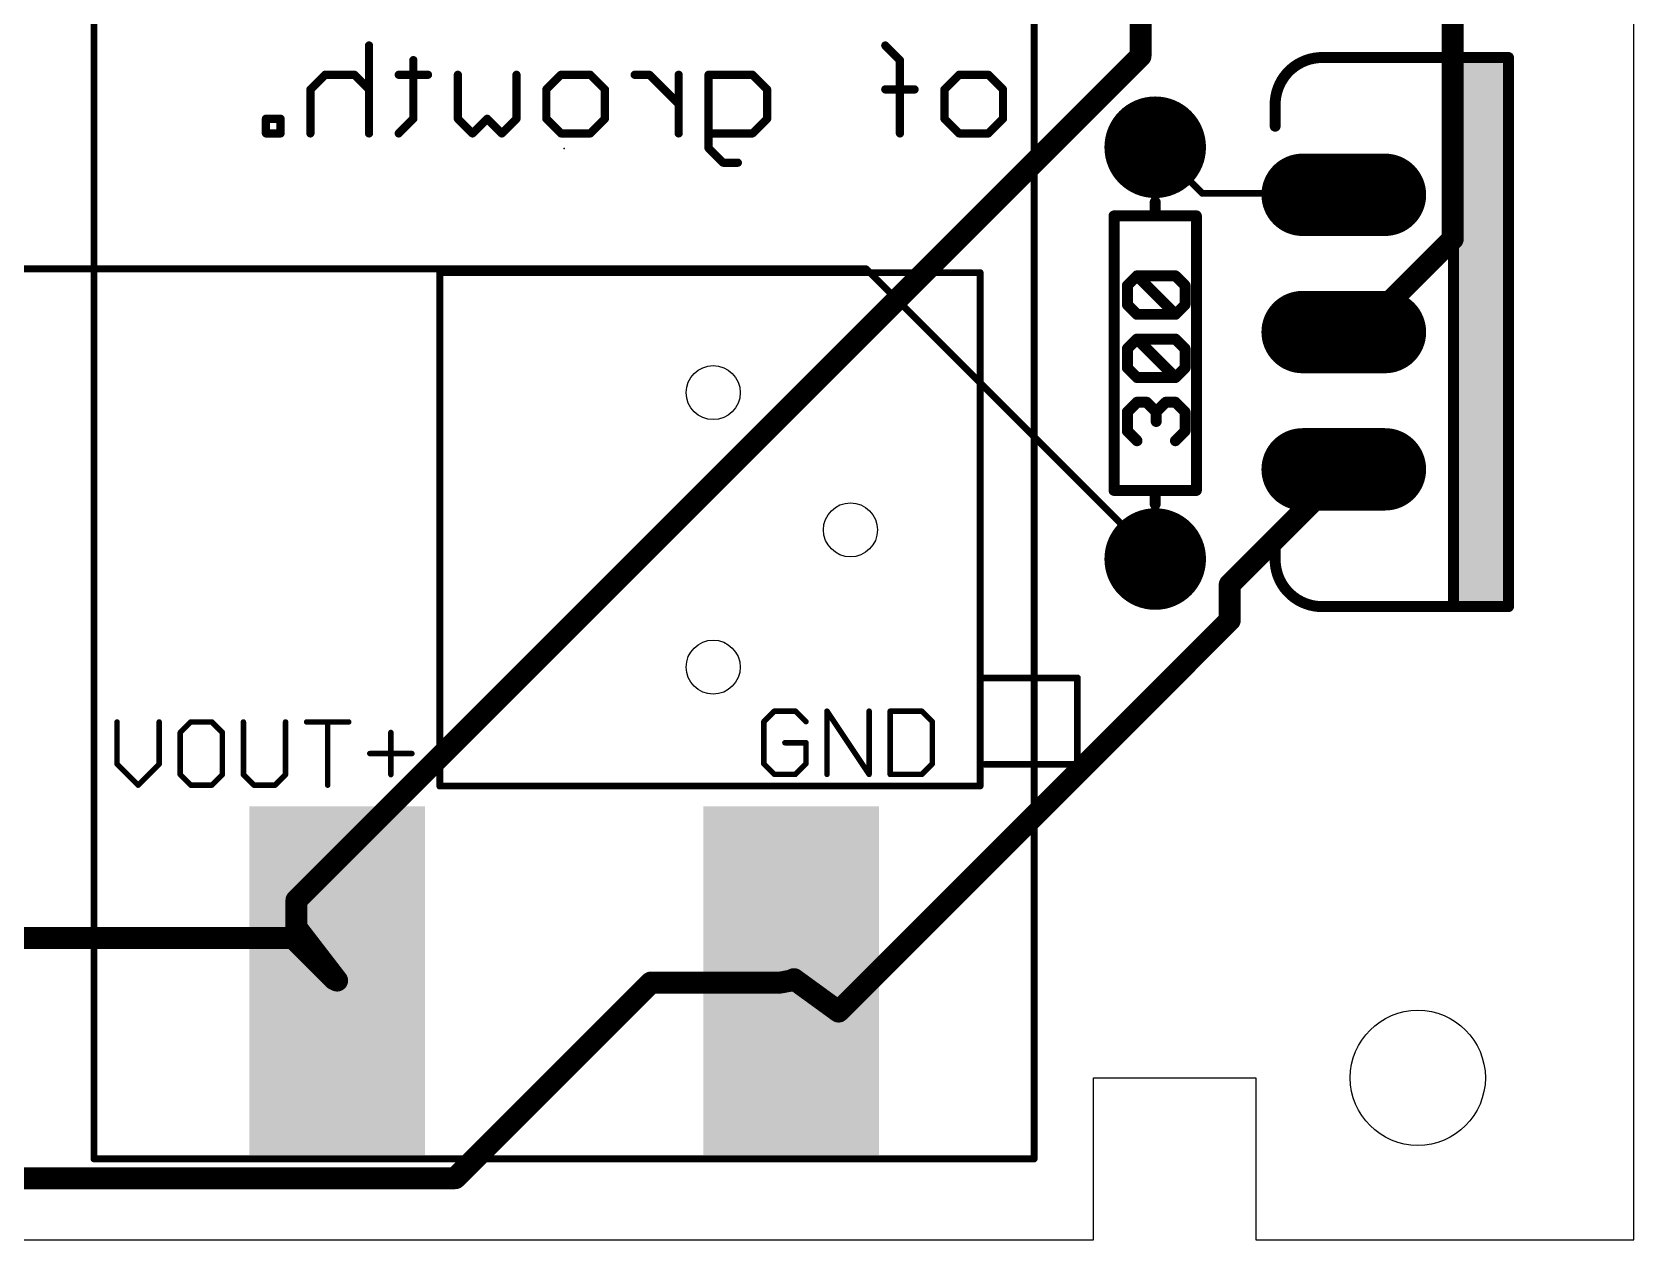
# Model space of a CAD drawing. Extents: x -2 to 100, y 0 to 40.
# Drawn here: x 70.35 to 100, y 0 to 22.35 of the extents above; entities that cross this region are included whole.
import ezdxf

# ---------------------------------------------------------------- set-up
doc = ezdxf.new("R2010")
doc.units = 0
for name, color, linetype in [('1', 14, 'CONTINUOUS'), ('16', 174, 'CONTINUOUS'), ('17', 94, 'CONTINUOUS'), ('20', 178, 'CONTINUOUS'), ('21', 250, 'CONTINUOUS'), ('23', 178, 'CONTINUOUS'), ('25', 250, 'CONTINUOUS'), ('26', 250, 'CONTINUOUS')]:
    doc.layers.add(name, color=color, linetype=linetype)

# ---------------------------------------------------------------- blocks, each defined once
blk = doc.blocks.new('RECT')
blk.add_solid([(-0.5, -0.5), (0.5, -0.5), (-0.5, 0.5), (0.5, 0.5)])
blk = doc.blocks.new('LONGP100')
at = {"const_width": 1}
blk.add_lwpolyline([(-0.5, 0), (0.5, 0)], dxfattribs=at)
at = {"const_width": 0.5}
for points in [[(-0.5, 0.25, 1), (-0.5, -0.25)], [(0.5, -0.25, 1), (0.5, 0.25)]]:
    blk.add_lwpolyline(points, format="xyb", dxfattribs=at)
blk = doc.blocks.new('ROUNDP')
at = {"const_width": 0.5}
blk.add_lwpolyline([(0, -0.25, 1), (0, 0.25, 1), (0, -0.25)], format="xyb", dxfattribs=at)

msp = doc.modelspace()

# ---------------------------------------------------------------- linework, layer by layer
at = {"layer": '1'}
for points, const_width in [([(96.647, 29.4005), (96.647, 18.523)], 0.4064), ([(90.8685, 21.9075), (90.8685, 24.4475)], 0.4064), ([(75.2475, 6.2865), (90.8685, 21.9075)], 0.4064), ([(91.186, 20.193), (91.14, 20.22)], 0.127), ([(91.186, 20.193), (92.0115, 19.3675)], 0.127), ([(92.0115, 19.3675), (94.615, 19.3675)], 0.127), ([(94.615, 19.3675), (94.63, 19.34)], 0.127), ([(96.647, 18.523), (94.6785, 16.5545)], 0.4064), ([(94.6785, 16.8275), (94.63, 16.8)], 0.4064), ([(94.6785, 16.5545), (94.6785, 16.8275)], 0.4064), ([(92.5195, 12.1285), (94.615, 14.224)], 0.4064), ([(94.615, 14.224), (94.63, 14.26)], 0.4064), ([(92.5195, 11.465), (92.5195, 12.1285)], 0.4064), ([(85.2805, 4.226), (92.5195, 11.465)], 0.4064), ([(75.2475, 5.7785), (75.2475, 6.2865)], 0.4064), ([(75.2475, 5.7785), (76, 4.8)], 0.4064), ([(75.184, 5.588), (64.8335, 5.588)], 0.4064), ([(75.946, 4.826), (75.184, 5.588)], 0.4064), ([(75.946, 4.826), (76, 4.8)], 0.4064), ([(78.1875, 1.143), (81.807, 4.7625)], 0.4064), ([(81.807, 4.7625), (84.201, 4.7625)], 0.4064), ([(84.201, 4.7625), (84.4, 4.8)], 0.4064), ([(84.455, 4.826), (84.4, 4.8)], 0.4064), ([(84.455, 4.826), (85.2805, 4.226)], 0.4064), ([(66.802, 1.143), (78.1875, 1.143)], 0.4064)]:
    msp.add_lwpolyline(points, dxfattribs=dict(at, const_width=const_width))
for points, const_width in [([(90.7669, 21.9075, 1), (90.9701, 21.9075)], 0.2032), ([(90.9403, 21.8357, 1), (90.7967, 21.9793)], 0.2032), ([(91.1561, 20.2474, 1), (91.1239, 20.1926)], 0.0635), ([(91.2085, 20.2155, 1), (91.1635, 20.1705)], 0.0635), ([(91.1699, 20.1656, 1), (91.2021, 20.2204)], 0.0635), ([(92.0115, 19.3992, 1), (92.0115, 19.3358)], 0.0635), ([(91.989, 19.345, 1), (92.034, 19.39)], 0.0635), ([(94.6429, 19.3827, 1), (94.5871, 19.3523)], 0.0635), ([(94.6021, 19.3248, 1), (94.6579, 19.3552)], 0.0635), ([(94.615, 19.3358, 1), (94.615, 19.3992)], 0.0635), ([(96.7188, 18.4512, 1), (96.5752, 18.5948)], 0.2032), ([(96.5454, 18.523, 1), (96.7486, 18.523)], 0.2032), ([(94.5799, 16.8884, 1), (94.6801, 16.7116)], 0.2032), ([(94.7801, 16.8275, 1), (94.5769, 16.8275)], 0.2032), ([(94.7286, 16.7391, 1), (94.6284, 16.9159)], 0.2032), ([(94.5769, 16.5545, 1), (94.7801, 16.5545)], 0.2032), ([(94.6067, 16.6263, 1), (94.7503, 16.4827)], 0.2032), ([(94.5212, 14.2631, 1), (94.7088, 14.1849)], 0.2032), ([(94.7238, 14.2209, 1), (94.5362, 14.2991)], 0.2032), ([(94.6868, 14.1522, 1), (94.5432, 14.2958)], 0.2032), ([(92.6211, 12.1285, 1), (92.4179, 12.1285)], 0.2032), ([(92.4477, 12.2003, 1), (92.5913, 12.0567)], 0.2032), ([(92.4179, 11.465, 1), (92.6211, 11.465)], 0.2032), ([(92.5913, 11.3932, 1), (92.4477, 11.5368)], 0.2032), ([(75.3491, 6.2865, 1), (75.1459, 6.2865)], 0.2032), ([(75.1757, 6.3583, 1), (75.3193, 6.2147)], 0.2032), ([(75.328, 5.8404, 1), (75.167, 5.7166)], 0.2032), ([(75.2558, 5.6598, 1), (75.1122, 5.5162)], 0.2032), ([(75.1459, 5.7785, 1), (75.3491, 5.7785)], 0.2032), ([(75.184, 5.4864, 1), (75.184, 5.6896)], 0.2032), ([(75.9901, 4.9175, 1), (75.9019, 4.7345)], 0.2032), ([(75.8742, 4.7542, 1), (76.0178, 4.8978)], 0.2032), ([(75.9195, 4.7381, 1), (76.0805, 4.8619)], 0.2032), ([(75.9559, 4.7085, 1), (76.0441, 4.8915)], 0.2032), ([(81.807, 4.8641, 1), (81.807, 4.6609)], 0.2032), ([(81.8788, 4.6907, 1), (81.7352, 4.8343)], 0.2032), ([(84.1822, 4.8623, 1), (84.2198, 4.6627)], 0.2032), ([(84.201, 4.6609, 1), (84.201, 4.8641)], 0.2032), ([(84.3566, 4.8919, 1), (84.4434, 4.7081)], 0.2032), ([(84.5147, 4.9082, 1), (84.3953, 4.7438)], 0.2032), ([(84.4188, 4.7002, 1), (84.3812, 4.8998)], 0.2032), ([(84.4984, 4.7341, 1), (84.4116, 4.9179)], 0.2032), ([(85.2087, 4.2978, 1), (85.3523, 4.1542)], 0.2032), ([(85.2208, 4.1438, 1), (85.3402, 4.3082)], 0.2032), ([(78.1157, 1.2148, 1), (78.2593, 1.0712)], 0.2032), ([(78.1875, 1.0414, 1), (78.1875, 1.2446)], 0.2032)]:
    msp.add_lwpolyline(points, format="xyb", dxfattribs=dict(at, const_width=const_width))
at = {"layer": '16', "const_width": 0.127}
for points in [[(85.7885, 17.9705), (66.2305, 17.9705)], [(91.1225, 12.6365), (85.7885, 17.9705)], [(91.1225, 12.6365), (91.14, 12.6)]]:
    msp.add_lwpolyline(points, dxfattribs=at)
at = {"layer": '16', "const_width": 0.0635}
for points in [[(85.811, 17.993, 1), (85.766, 17.948)], [(85.7885, 17.9388, 1), (85.7885, 18.0023)], [(91.1511, 12.6502, 1), (91.0939, 12.6228)], [(91.1, 12.614, 1), (91.145, 12.659)], [(91.1114, 12.5863, 1), (91.1686, 12.6137)]]:
    msp.add_lwpolyline(points, format="xyb", dxfattribs=at)
at = {"layer": '20'}
for p, q in [((100, 0), (100, 40)), ((90, 0), (90, 3)), ((90, 3), (93, 3)), ((93, 3), (93, 0)), ((54, 0), (90, 0)), ((93, 0), (100, 0))]:
    msp.add_line(p, q, dxfattribs=at)
for centre, radius in [((82.96, 15.68), 0.5), ((85.5, 13.14), 0.5), ((82.96, 10.6), 0.5), ((96, 3), 1.25)]:
    msp.add_circle(centre, radius, dxfattribs=at)
at = {"layer": '21'}
for points, const_width in [([(71.5, 38.9), (71.5, 1.5)], 0.127), ([(88.9, 1.5), (88.9, 38.9)], 0.127), ([(96.662, 21.88), (94.249, 21.88)], 0.2032), ([(96.662, 11.72), (96.662, 21.88)], 0.2032), ([(96.662, 21.88), (97.678, 21.88)], 0.2032), ([(97.678, 21.88), (97.678, 11.72)], 0.2032), ([(93.36, 20.991), (93.36, 20.61)], 0.2032), ([(91.14, 18.95), (91.14, 19.204)], 0.2032), ([(90.378, 13.87), (90.378, 18.95)], 0.2032), ([(90.378, 18.95), (91.14, 18.95)], 0.2032), ([(91.14, 18.95), (91.902, 18.95)], 0.2032), ([(91.902, 18.95), (91.902, 13.87)], 0.2032), ([(77.9, 17.9), (87.9, 17.9)], 0.127), ([(77.9, 8.4), (77.9, 17.9)], 0.127), ([(87.9, 17.9), (87.9, 10.4)], 0.127), ([(90.6247, 17.6622), (90.8026, 17.8401)], 0.2032), ([(90.8026, 17.8401), (91.5145, 17.8401)], 0.2032), ([(91.5145, 17.1283), (90.8026, 17.8401)], 0.2032), ([(91.5145, 17.8401), (91.6924, 17.6622)], 0.2032), ([(90.6247, 17.3062), (90.6247, 17.6622)], 0.2032), ([(91.6924, 17.6622), (91.6924, 17.3062)], 0.2032), ([(90.8026, 17.1283), (90.6247, 17.3062)], 0.2032), ([(91.5145, 17.1283), (90.8026, 17.1283)], 0.2032), ([(91.6924, 17.3062), (91.5145, 17.1283)], 0.2032), ([(90.6247, 16.4928), (90.8026, 16.6707)], 0.2032), ([(90.8026, 16.6707), (91.5145, 16.6707)], 0.2032), ([(91.5145, 15.9589), (90.8026, 16.6707)], 0.2032), ([(91.5145, 16.6707), (91.6924, 16.4928)], 0.2032), ([(90.6247, 16.1368), (90.6247, 16.4928)], 0.2032), ([(91.6924, 16.4928), (91.6924, 16.1368)], 0.2032), ([(90.8026, 15.9589), (90.6247, 16.1368)], 0.2032), ([(91.5145, 15.9589), (90.8026, 15.9589)], 0.2032), ([(91.6924, 16.1368), (91.5145, 15.9589)], 0.2032), ([(90.6247, 15.3234), (90.8026, 15.5013)], 0.2032), ([(90.6247, 14.9675), (90.6247, 15.3234)], 0.2032), ([(90.8026, 15.5013), (90.9806, 15.5013)], 0.2032), ([(90.9806, 15.5013), (91.1585, 15.3234)], 0.2032), ([(91.1585, 15.3234), (91.3365, 15.5013)], 0.2032), ([(91.1585, 15.3234), (91.1585, 15.1454)], 0.2032), ([(91.3365, 15.5013), (91.5145, 15.5013)], 0.2032), ([(91.5145, 15.5013), (91.6924, 15.3234)], 0.2032), ([(91.6924, 15.3234), (91.6924, 14.9675)], 0.2032), ([(90.8026, 14.7895), (90.6247, 14.9675)], 0.2032), ([(91.6924, 14.9675), (91.5145, 14.7895)], 0.2032), ([(91.14, 13.87), (90.378, 13.87)], 0.2032), ([(91.902, 13.87), (91.14, 13.87)], 0.2032), ([(91.14, 13.87), (91.14, 13.616)], 0.2032), ([(93.36, 12.609), (93.36, 12.99)], 0.2032), ([(96.662, 11.72), (94.249, 11.72)], 0.2032), ([(97.678, 11.72), (96.662, 11.72)], 0.2032), ([(87.9, 10.4), (87.9, 8.4)], 0.127), ([(89.7, 10.4), (87.9, 10.4)], 0.127), ([(89.7, 8.8), (89.7, 10.4)], 0.127), ([(88, 8.8), (89.7, 8.8)], 0.127), ([(87.9, 8.4), (77.9, 8.4)], 0.127), ([(71.5, 1.5), (88.9, 1.5)], 0.127)]:
    msp.add_lwpolyline(points, dxfattribs=dict(at, const_width=const_width))
for points, const_width in [([(94.249, 21.88, 0.4286), (93.36, 20.991)], 0.2032), ([(94.249, 21.9308, 1), (94.249, 21.8292)], 0.1016), ([(94.2478, 21.8292, 1), (94.2502, 21.9308)], 0.1016), ([(96.7128, 21.88, 1), (96.6112, 21.88)], 0.1016), ([(96.662, 21.9308, 1), (96.662, 21.8292)], 0.1016), ([(96.662, 21.8292, 1), (96.662, 21.9308)], 0.1016), ([(97.7288, 21.88, 1), (97.6272, 21.88)], 0.1016), ([(97.678, 21.8292, 1), (97.678, 21.9308)], 0.1016), ([(93.4108, 20.991, 1), (93.3092, 20.991)], 0.1016), ([(93.3092, 20.9898, 1), (93.4108, 20.9922)], 0.1016), ([(93.3092, 20.61, 1), (93.4108, 20.61)], 0.1016), ([(91.1908, 19.204, 1), (91.0892, 19.204)], 0.1016), ([(90.4288, 18.95, 1), (90.3272, 18.95)], 0.1016), ([(90.378, 19.0008, 1), (90.378, 18.8992)], 0.1016), ([(91.14, 19.0008, 1), (91.14, 18.8992)], 0.1016), ([(91.0892, 18.95, 1), (91.1908, 18.95)], 0.1016), ([(91.14, 18.8992, 1), (91.14, 19.0008)], 0.1016), ([(91.9528, 18.95, 1), (91.8512, 18.95)], 0.1016), ([(91.902, 18.8992, 1), (91.902, 19.0008)], 0.1016), ([(77.9, 17.9318, 1), (77.9, 17.8683)], 0.0635), ([(77.9318, 17.9, 1), (77.8683, 17.9)], 0.0635), ([(87.9318, 17.9, 1), (87.8683, 17.9)], 0.0635), ([(87.9, 17.8683, 1), (87.9, 17.9318)], 0.0635), ([(90.8026, 17.8909, 1), (90.8026, 17.7893)], 0.1016), ([(90.8386, 17.876, 1), (90.7667, 17.8042)], 0.1016), ([(90.8386, 17.8042, 1), (90.7667, 17.876)], 0.1016), ([(91.5504, 17.876, 1), (91.4785, 17.8042)], 0.1016), ([(91.5145, 17.7893, 1), (91.5145, 17.8909)], 0.1016), ([(90.6755, 17.6622, 1), (90.5739, 17.6622)], 0.1016), ([(90.5888, 17.6981, 1), (90.6606, 17.6262)], 0.1016), ([(91.7432, 17.6622, 1), (91.6416, 17.6622)], 0.1016), ([(91.6565, 17.6262, 1), (91.7283, 17.6981)], 0.1016), ([(90.6606, 17.3422, 1), (90.5888, 17.2703)], 0.1016), ([(90.5739, 17.3062, 1), (90.6755, 17.3062)], 0.1016), ([(90.8026, 17.1791, 1), (90.8026, 17.0775)], 0.1016), ([(90.7667, 17.0924, 1), (90.8386, 17.1642)], 0.1016), ([(91.4785, 17.1642, 1), (91.5504, 17.0924)], 0.1016), ([(91.4785, 17.0924, 1), (91.5504, 17.1642)], 0.1016), ([(91.5145, 17.0775, 1), (91.5145, 17.1791)], 0.1016), ([(91.6416, 17.3062, 1), (91.7432, 17.3062)], 0.1016), ([(91.7283, 17.2703, 1), (91.6565, 17.3422)], 0.1016), ([(90.8026, 16.7215, 1), (90.8026, 16.6199)], 0.1016), ([(90.8386, 16.7066, 1), (90.7667, 16.6348)], 0.1016), ([(90.8386, 16.6348, 1), (90.7667, 16.7066)], 0.1016), ([(91.5504, 16.7066, 1), (91.4785, 16.6348)], 0.1016), ([(91.5145, 16.6199, 1), (91.5145, 16.7215)], 0.1016), ([(90.6755, 16.4928, 1), (90.5739, 16.4928)], 0.1016), ([(90.5888, 16.5287, 1), (90.6606, 16.4568)], 0.1016), ([(91.7432, 16.4928, 1), (91.6416, 16.4928)], 0.1016), ([(91.6565, 16.4568, 1), (91.7283, 16.5287)], 0.1016), ([(90.6606, 16.1728, 1), (90.5888, 16.1009)], 0.1016), ([(90.5739, 16.1368, 1), (90.6755, 16.1368)], 0.1016), ([(90.8026, 16.0097, 1), (90.8026, 15.9081)], 0.1016), ([(90.7667, 15.923, 1), (90.8386, 15.9948)], 0.1016), ([(91.4785, 15.9948, 1), (91.5504, 15.923)], 0.1016), ([(91.4785, 15.923, 1), (91.5504, 15.9948)], 0.1016), ([(91.5145, 15.9081, 1), (91.5145, 16.0097)], 0.1016), ([(91.6416, 16.1368, 1), (91.7432, 16.1368)], 0.1016), ([(91.7283, 16.1009, 1), (91.6565, 16.1728)], 0.1016), ([(90.6755, 15.3234, 1), (90.5739, 15.3234)], 0.1016), ([(90.8026, 15.5521, 1), (90.8026, 15.4505)], 0.1016), ([(90.8386, 15.4654, 1), (90.7667, 15.5372)], 0.1016), ([(91.0165, 15.5372, 1), (90.9447, 15.4654)], 0.1016), ([(90.9806, 15.4505, 1), (90.9806, 15.5521)], 0.1016), ([(91.2093, 15.3234, 1), (91.1077, 15.3234)], 0.1016), ([(91.3365, 15.5521, 1), (91.3365, 15.4505)], 0.1016), ([(91.3724, 15.4654, 1), (91.3006, 15.5372)], 0.1016), ([(91.5504, 15.5372, 1), (91.4785, 15.4654)], 0.1016), ([(91.5145, 15.4505, 1), (91.5145, 15.5521)], 0.1016), ([(91.7432, 15.3234, 1), (91.6416, 15.3234)], 0.1016), ([(90.5888, 15.3593, 1), (90.6606, 15.2874)], 0.1016), ([(91.1226, 15.3593, 1), (91.1945, 15.2874)], 0.1016), ([(91.1077, 15.1454, 1), (91.2093, 15.1454)], 0.1016), ([(91.1226, 15.2874, 1), (91.1945, 15.3593)], 0.1016), ([(91.6565, 15.2874, 1), (91.7283, 15.3593)], 0.1016), ([(90.6606, 15.0034, 1), (90.5888, 14.9315)], 0.1016), ([(90.5739, 14.9675, 1), (90.6755, 14.9675)], 0.1016), ([(90.7667, 14.7536, 1), (90.8386, 14.8254)], 0.1016), ([(91.4785, 14.8254, 1), (91.5504, 14.7536)], 0.1016), ([(91.6416, 14.9675, 1), (91.7432, 14.9675)], 0.1016), ([(91.7283, 14.9315, 1), (91.6565, 15.0034)], 0.1016), ([(90.378, 13.9208, 1), (90.378, 13.8192)], 0.1016), ([(91.14, 13.9208, 1), (91.14, 13.8192)], 0.1016), ([(91.1908, 13.87, 1), (91.0892, 13.87)], 0.1016), ([(91.14, 13.8192, 1), (91.14, 13.9208)], 0.1016), ([(91.902, 13.8192, 1), (91.902, 13.9208)], 0.1016), ([(90.3272, 13.87, 1), (90.4288, 13.87)], 0.1016), ([(91.0892, 13.616, 1), (91.1908, 13.616)], 0.1016), ([(91.8512, 13.87, 1), (91.9528, 13.87)], 0.1016), ([(93.4108, 12.99, 1), (93.3092, 12.99)], 0.1016), ([(93.36, 12.609, 0.4286), (94.249, 11.72)], 0.2032), ([(93.4108, 12.6078, 1), (93.3092, 12.6102)], 0.1016), ([(93.3092, 12.609, 1), (93.4108, 12.609)], 0.1016), ([(94.249, 11.7708, 1), (94.249, 11.6692)], 0.1016), ([(94.2502, 11.6692, 1), (94.2478, 11.7708)], 0.1016), ([(96.662, 11.7708, 1), (96.662, 11.6692)], 0.1016), ([(96.6112, 11.72, 1), (96.7128, 11.72)], 0.1016), ([(96.662, 11.6692, 1), (96.662, 11.7708)], 0.1016), ([(97.6272, 11.72, 1), (97.7288, 11.72)], 0.1016), ([(97.678, 11.6692, 1), (97.678, 11.7708)], 0.1016), ([(87.9, 10.4318, 1), (87.9, 10.3682)], 0.0635), ([(87.9318, 10.4, 1), (87.8683, 10.4)], 0.0635), ([(87.8683, 10.4, 1), (87.9318, 10.4)], 0.0635), ([(89.7318, 10.4, 1), (89.6683, 10.4)], 0.0635), ([(89.7, 10.3682, 1), (89.7, 10.4318)], 0.0635), ([(88, 8.8318, 1), (88, 8.7683)], 0.0635), ([(89.6683, 8.8, 1), (89.7318, 8.8)], 0.0635), ([(89.7, 8.7683, 1), (89.7, 8.8318)], 0.0635), ([(77.9, 8.4318, 1), (77.9, 8.3682)], 0.0635), ([(77.8683, 8.4, 1), (77.9318, 8.4)], 0.0635), ([(87.8683, 8.4, 1), (87.9318, 8.4)], 0.0635), ([(87.9, 8.3682, 1), (87.9, 8.4318)], 0.0635), ([(71.4682, 1.5, 1), (71.5318, 1.5)], 0.0635), ([(71.5, 1.5317, 1), (71.5, 1.4683)], 0.0635), ([(88.8683, 1.5, 1), (88.9318, 1.5)], 0.0635), ([(88.9, 1.4683, 1), (88.9, 1.5317)], 0.0635)]:
    msp.add_lwpolyline(points, format="xyb", dxfattribs=dict(at, const_width=const_width))
at = {"layer": '23'}
for p in [(80.2, 20.2), (94.63, 16.8), (91.14, 16.41)]:
    msp.add_point(p, dxfattribs=at)
at = {"layer": '25', "const_width": 0.1016}
for points in [[(84.0916, 9.7852), (83.8967, 9.5903)], [(84.4814, 9.7852), (84.0916, 9.7852)], [(84.6763, 9.5903), (84.4814, 9.7852)], [(85.0661, 8.6158), (85.0661, 9.7852)], [(85.0661, 9.7852), (85.8457, 8.6158)], [(85.8457, 8.6158), (85.8457, 9.7852)], [(86.2355, 9.7852), (86.2355, 8.6158)], [(86.8202, 9.7852), (86.2355, 9.7852)], [(87.0151, 9.5903), (86.8202, 9.7852)], [(71.9273, 9.5852), (71.9273, 8.8056)], [(72.7069, 8.8056), (72.7069, 9.5852)], [(73.2916, 9.5852), (73.0967, 9.3903)], [(73.6814, 9.5852), (73.2916, 9.5852)], [(73.8763, 9.3903), (73.6814, 9.5852)], [(74.2661, 9.5852), (74.2661, 8.6107)], [(75.0457, 8.6107), (75.0457, 9.5852)], [(75.4355, 9.5852), (76.2151, 9.5852)], [(75.8253, 8.4158), (75.8253, 9.5852)], [(83.8967, 9.5903), (83.8967, 8.8107)], [(87.0151, 8.8107), (87.0151, 9.5903)], [(73.0967, 9.3903), (73.0967, 8.6107)], [(73.8763, 8.6107), (73.8763, 9.3903)], [(76.9947, 9.3903), (76.9947, 8.6107)], [(84.6763, 9.2005), (84.2865, 9.2005)], [(84.6763, 8.8107), (84.6763, 9.2005)], [(76.6049, 9.0005), (77.3845, 9.0005)], [(71.9273, 8.8056), (72.3171, 8.4158)], [(72.3171, 8.4158), (72.7069, 8.8056)], [(73.0967, 8.6107), (73.2916, 8.4158)], [(73.6814, 8.4158), (73.8763, 8.6107)], [(74.2661, 8.6107), (74.461, 8.4158)], [(74.8508, 8.4158), (75.0457, 8.6107)], [(83.8967, 8.8107), (84.0916, 8.6158)], [(84.0916, 8.6158), (84.4814, 8.6158)], [(84.4814, 8.6158), (84.6763, 8.8107)], [(86.2355, 8.6158), (86.8202, 8.6158)], [(86.8202, 8.6158), (87.0151, 8.8107)], [(73.2916, 8.4158), (73.6814, 8.4158)], [(74.461, 8.4158), (74.8508, 8.4158)]]:
    msp.add_lwpolyline(points, dxfattribs=at)
at = {"layer": '25', "const_width": 0.0508}
for points in [[(84.0916, 9.8106, 1), (84.0916, 9.7598)], [(84.1096, 9.7672, 1), (84.0736, 9.8032)], [(84.4994, 9.8032, 1), (84.4634, 9.7672)], [(84.4814, 9.7598, 1), (84.4814, 9.8106)], [(85.0915, 9.7852, 1), (85.0407, 9.7852)], [(85.0872, 9.7993, 1), (85.045, 9.7711)], [(85.8711, 9.7852, 1), (85.8203, 9.7852)], [(86.2609, 9.7852, 1), (86.2101, 9.7852)], [(86.2355, 9.8106, 1), (86.2355, 9.7598)], [(86.8382, 9.8032, 1), (86.8022, 9.7672)], [(86.8202, 9.7598, 1), (86.8202, 9.8106)], [(71.9527, 9.5852, 1), (71.9019, 9.5852)], [(72.7323, 9.5852, 1), (72.6815, 9.5852)], [(73.2916, 9.6106, 1), (73.2916, 9.5598)], [(73.3096, 9.5672, 1), (73.2736, 9.6032)], [(73.6994, 9.6032, 1), (73.6634, 9.5672)], [(73.6814, 9.5598, 1), (73.6814, 9.6106)], [(74.2915, 9.5852, 1), (74.2407, 9.5852)], [(75.0711, 9.5852, 1), (75.0203, 9.5852)], [(75.4355, 9.6106, 1), (75.4355, 9.5598)], [(75.8507, 9.5852, 1), (75.7999, 9.5852)], [(76.2151, 9.5598, 1), (76.2151, 9.6106)], [(83.8787, 9.6083, 1), (83.9147, 9.5723)], [(83.9221, 9.5903, 1), (83.8713, 9.5903)], [(84.6583, 9.5723, 1), (84.6943, 9.6083)], [(87.0405, 9.5903, 1), (86.9897, 9.5903)], [(86.9971, 9.5723, 1), (87.0331, 9.6083)], [(73.0787, 9.4083, 1), (73.1147, 9.3723)], [(73.1221, 9.3903, 1), (73.0713, 9.3903)], [(73.9017, 9.3903, 1), (73.8509, 9.3903)], [(73.8583, 9.3723, 1), (73.8943, 9.4083)], [(77.0201, 9.3903, 1), (76.9693, 9.3903)], [(84.2865, 9.2259, 1), (84.2865, 9.1751)], [(84.7017, 9.2005, 1), (84.6509, 9.2005)], [(84.6763, 9.1751, 1), (84.6763, 9.2259)], [(76.6049, 9.0259, 1), (76.6049, 8.9751)], [(77.3845, 8.9751, 1), (77.3845, 9.0259)], [(71.9453, 8.8236, 1), (71.9093, 8.7876)], [(71.9019, 8.8056, 1), (71.9527, 8.8056)], [(72.6815, 8.8056, 1), (72.7323, 8.8056)], [(72.7249, 8.7876, 1), (72.6889, 8.8236)], [(73.1147, 8.6287, 1), (73.0787, 8.5927)], [(73.0713, 8.6107, 1), (73.1221, 8.6107)], [(73.8509, 8.6107, 1), (73.9017, 8.6107)], [(73.8943, 8.5927, 1), (73.8583, 8.6287)], [(74.2841, 8.6287, 1), (74.2481, 8.5927)], [(74.2407, 8.6107, 1), (74.2915, 8.6107)], [(75.0203, 8.6107, 1), (75.0711, 8.6107)], [(75.0637, 8.5927, 1), (75.0277, 8.6287)], [(76.9693, 8.6107, 1), (77.0201, 8.6107)], [(83.9147, 8.8287, 1), (83.8787, 8.7927)], [(83.8713, 8.8107, 1), (83.9221, 8.8107)], [(84.0916, 8.6412, 1), (84.0916, 8.5904)], [(84.0736, 8.5978, 1), (84.1096, 8.6338)], [(84.4634, 8.6338, 1), (84.4994, 8.5978)], [(84.4814, 8.5904, 1), (84.4814, 8.6412)], [(84.6509, 8.8107, 1), (84.7017, 8.8107)], [(84.6943, 8.7927, 1), (84.6583, 8.8287)], [(85.0407, 8.6158, 1), (85.0915, 8.6158)], [(85.8203, 8.6158, 1), (85.8711, 8.6158)], [(85.8246, 8.6017, 1), (85.8668, 8.6299)], [(86.2355, 8.6412, 1), (86.2355, 8.5904)], [(86.2101, 8.6158, 1), (86.2609, 8.6158)], [(86.8022, 8.6338, 1), (86.8382, 8.5978)], [(86.8202, 8.5904, 1), (86.8202, 8.6412)], [(86.9897, 8.8107, 1), (87.0405, 8.8107)], [(87.0331, 8.7927, 1), (86.9971, 8.8287)], [(72.2991, 8.4338, 1), (72.3351, 8.3978)], [(72.2991, 8.3978, 1), (72.3351, 8.4338)], [(73.2916, 8.4412, 1), (73.2916, 8.3904)], [(73.2736, 8.3978, 1), (73.3096, 8.4338)], [(73.6634, 8.4338, 1), (73.6994, 8.3978)], [(73.6814, 8.3904, 1), (73.6814, 8.4412)], [(74.461, 8.4412, 1), (74.461, 8.3904)], [(74.443, 8.3978, 1), (74.479, 8.4338)], [(74.8328, 8.4338, 1), (74.8688, 8.3978)], [(74.8508, 8.3904, 1), (74.8508, 8.4412)], [(75.7999, 8.4158, 1), (75.8507, 8.4158)]]:
    msp.add_lwpolyline(points, format="xyb", dxfattribs=at)
at = {"layer": '26', "const_width": 0.1524}
for points in [[(76.5908, 22.1032), (76.5908, 20.4762)], [(86.4155, 21.832), (86.1443, 22.1032)], [(77.4111, 21.832), (77.4111, 20.7474)], [(86.4155, 20.4762), (86.4155, 21.832)], [(75.7774, 21.5609), (75.5062, 21.2897)], [(75.5062, 21.2897), (75.5062, 20.4762)], [(76.3197, 21.5609), (75.7774, 21.5609)], [(76.5908, 21.2897), (76.3197, 21.5609)], [(77.6823, 21.5609), (77.14, 21.5609)], [(78.2348, 20.7474), (78.2348, 21.5609)], [(79.3194, 21.5609), (79.3194, 20.7474)], [(79.8719, 21.2897), (80.1431, 21.5609)], [(79.8719, 20.7474), (79.8719, 21.2897)], [(80.1431, 21.5609), (80.6854, 21.5609)], [(80.6854, 21.5609), (80.9566, 21.2897)], [(80.9566, 21.2897), (80.9566, 20.7474)], [(81.7786, 21.5609), (81.5074, 21.5609)], [(82.3209, 21.0185), (81.7786, 21.5609)], [(82.3209, 20.4762), (82.3209, 21.5609)], [(82.8734, 20.205), (82.8734, 21.5609)], [(82.8734, 21.5609), (83.6869, 21.5609)], [(83.6869, 21.5609), (83.9581, 21.2897)], [(83.9581, 21.2897), (83.9581, 20.7474)], [(86.6866, 21.2897), (86.1443, 21.2897)], [(87.2391, 21.2897), (87.5103, 21.5609)], [(87.2391, 20.7474), (87.2391, 21.2897)], [(87.5103, 21.5609), (88.0526, 21.5609)], [(88.0526, 21.5609), (88.3238, 21.2897)], [(88.3238, 21.2897), (88.3238, 20.7474)], [(74.9537, 20.7474), (74.6825, 20.7474)], [(74.6825, 20.7474), (74.6825, 20.4762)], [(74.9537, 20.4762), (74.9537, 20.7474)], [(77.4111, 20.7474), (77.14, 20.4762)], [(78.5059, 20.4762), (78.2348, 20.7474)], [(78.7771, 20.7474), (78.5059, 20.4762)], [(79.0483, 20.4762), (78.7771, 20.7474)], [(79.3194, 20.7474), (79.0483, 20.4762)], [(80.1431, 20.4762), (79.8719, 20.7474)], [(80.9566, 20.7474), (80.6854, 20.4762)], [(83.9581, 20.7474), (83.6869, 20.4762)], [(87.5103, 20.4762), (87.2391, 20.7474)], [(88.3238, 20.7474), (88.0526, 20.4762)], [(74.6825, 20.4762), (74.9537, 20.4762)], [(80.6854, 20.4762), (80.1431, 20.4762)], [(83.6869, 20.4762), (82.8734, 20.4762)], [(88.0526, 20.4762), (87.5103, 20.4762)], [(83.1446, 19.9339), (82.8734, 20.205)], [(83.4157, 19.9339), (83.1446, 19.9339)]]:
    msp.add_lwpolyline(points, dxfattribs=at)
at = {"layer": '26', "const_width": 0.0762}
for points in [[(76.6289, 22.1032, 1), (76.5527, 22.1032)], [(86.1713, 22.1301, 1), (86.1174, 22.0762)], [(77.4492, 21.832, 1), (77.373, 21.832)], [(86.4536, 21.832, 1), (86.3774, 21.832)], [(86.3885, 21.8051, 1), (86.4424, 21.859)], [(75.5443, 21.2897, 1), (75.4681, 21.2897)], [(75.4792, 21.3166, 1), (75.5331, 21.2628)], [(75.7774, 21.599, 1), (75.7774, 21.5228)], [(75.8043, 21.5339, 1), (75.7504, 21.5878)], [(76.3466, 21.5878, 1), (76.2927, 21.5339)], [(76.3197, 21.5228, 1), (76.3197, 21.599)], [(76.5639, 21.2628, 1), (76.6178, 21.3166)], [(77.14, 21.599, 1), (77.14, 21.5228)], [(77.6823, 21.5228, 1), (77.6823, 21.599)], [(78.2729, 21.5609, 1), (78.1967, 21.5609)], [(79.3575, 21.5609, 1), (79.2813, 21.5609)], [(79.91, 21.2897, 1), (79.8338, 21.2897)], [(79.845, 21.3166, 1), (79.8989, 21.2628)], [(80.1431, 21.599, 1), (80.1431, 21.5228)], [(80.17, 21.5339, 1), (80.1162, 21.5878)], [(80.7124, 21.5878, 1), (80.6585, 21.5339)], [(80.6854, 21.5228, 1), (80.6854, 21.599)], [(80.9947, 21.2897, 1), (80.9185, 21.2897)], [(80.9297, 21.2628, 1), (80.9835, 21.3166)], [(81.5074, 21.599, 1), (81.5074, 21.5228)], [(81.8055, 21.5878, 1), (81.7516, 21.5339)], [(81.7786, 21.5228, 1), (81.7786, 21.599)], [(82.359, 21.5609, 1), (82.2828, 21.5609)], [(82.9115, 21.5609, 1), (82.8353, 21.5609)], [(82.8734, 21.599, 1), (82.8734, 21.5228)], [(83.7138, 21.5878, 1), (83.6599, 21.5339)], [(83.6869, 21.5228, 1), (83.6869, 21.599)], [(83.9962, 21.2897, 1), (83.92, 21.2897)], [(83.9311, 21.2628, 1), (83.985, 21.3166)], [(86.1443, 21.3278, 1), (86.1443, 21.2516)], [(86.6866, 21.2516, 1), (86.6866, 21.3278)], [(87.2772, 21.2897, 1), (87.201, 21.2897)], [(87.2122, 21.3166, 1), (87.2661, 21.2628)], [(87.5103, 21.599, 1), (87.5103, 21.5228)], [(87.5372, 21.5339, 1), (87.4834, 21.5878)], [(88.0796, 21.5878, 1), (88.0257, 21.5339)], [(88.0526, 21.5228, 1), (88.0526, 21.599)], [(88.3619, 21.2897, 1), (88.2857, 21.2897)], [(88.2969, 21.2628, 1), (88.3507, 21.3166)], [(82.294, 20.9916, 1), (82.3478, 21.0455)], [(74.6825, 20.7855, 1), (74.6825, 20.7093)], [(74.7206, 20.7474, 1), (74.6444, 20.7474)], [(74.9918, 20.7474, 1), (74.9156, 20.7474)], [(74.9537, 20.7093, 1), (74.9537, 20.7855)], [(77.373, 20.7474, 1), (77.4492, 20.7474)], [(77.4381, 20.7204, 1), (77.3842, 20.7743)], [(78.2617, 20.7743, 1), (78.2078, 20.7204)], [(78.1967, 20.7474, 1), (78.2729, 20.7474)], [(78.8041, 20.7743, 1), (78.7502, 20.7204)], [(78.8041, 20.7204, 1), (78.7502, 20.7743)], [(79.2813, 20.7474, 1), (79.3575, 20.7474)], [(79.3464, 20.7204, 1), (79.2925, 20.7743)], [(79.8989, 20.7743, 1), (79.845, 20.7204)], [(79.8338, 20.7474, 1), (79.91, 20.7474)], [(80.9185, 20.7474, 1), (80.9947, 20.7474)], [(80.9835, 20.7204, 1), (80.9297, 20.7743)], [(83.92, 20.7474, 1), (83.9962, 20.7474)], [(83.985, 20.7204, 1), (83.9311, 20.7743)], [(87.2661, 20.7743, 1), (87.2122, 20.7204)], [(87.201, 20.7474, 1), (87.2772, 20.7474)], [(88.2857, 20.7474, 1), (88.3619, 20.7474)], [(88.3507, 20.7204, 1), (88.2969, 20.7743)], [(74.6825, 20.5143, 1), (74.6825, 20.4381)], [(74.6444, 20.4762, 1), (74.7206, 20.4762)], [(74.9156, 20.4762, 1), (74.9918, 20.4762)], [(74.9537, 20.4381, 1), (74.9537, 20.5143)], [(75.4681, 20.4762, 1), (75.5443, 20.4762)], [(76.5527, 20.4762, 1), (76.6289, 20.4762)], [(77.113, 20.5031, 1), (77.1669, 20.4493)], [(78.479, 20.5031, 1), (78.5329, 20.4493)], [(78.479, 20.4493, 1), (78.5329, 20.5031)], [(79.0213, 20.5031, 1), (79.0752, 20.4493)], [(79.0213, 20.4493, 1), (79.0752, 20.5031)], [(80.1431, 20.5143, 1), (80.1431, 20.4381)], [(80.1162, 20.4493, 1), (80.17, 20.5031)], [(80.6585, 20.5031, 1), (80.7124, 20.4493)], [(80.6854, 20.4381, 1), (80.6854, 20.5143)], [(82.2828, 20.4762, 1), (82.359, 20.4762)], [(82.8734, 20.5143, 1), (82.8734, 20.4381)], [(83.6599, 20.5031, 1), (83.7138, 20.4493)], [(83.6869, 20.4381, 1), (83.6869, 20.5143)], [(86.3774, 20.4762, 1), (86.4536, 20.4762)], [(87.5103, 20.5143, 1), (87.5103, 20.4381)], [(87.4834, 20.4493, 1), (87.5372, 20.5031)], [(88.0257, 20.5031, 1), (88.0796, 20.4493)], [(88.0526, 20.4381, 1), (88.0526, 20.5143)], [(82.9003, 20.232, 1), (82.8464, 20.1781)], [(82.8353, 20.205, 1), (82.9115, 20.205)], [(83.1446, 19.972, 1), (83.1446, 19.8958)], [(83.1176, 19.9069, 1), (83.1715, 19.9608)], [(83.4157, 19.8958, 1), (83.4157, 19.972)]]:
    msp.add_lwpolyline(points, format="xyb", dxfattribs=at)

# ---------------------------------------------------------------- block references
at = {"layer": '1', "xscale": 6.4516, "yscale": 3.2512, "rotation": 90}
for p in [(76, 4.8), (84.4, 4.8)]:
    msp.add_blockref('RECT', p, dxfattribs=at)
at = {"layer": '17', "xscale": 1.8796, "yscale": 1.8796, "rotation": 270}
for p in [(91.14, 20.22), (91.14, 20.22), (91.14, 12.6), (91.14, 12.6)]:
    msp.add_blockref('ROUNDP', p, dxfattribs=at)
at = {"layer": '17', "xscale": 1.524, "yscale": 1.524}
for p in [(94.63, 19.34), (94.63, 19.34), (94.63, 16.8), (94.63, 16.8), (94.63, 14.26), (94.63, 14.26)]:
    msp.add_blockref('LONGP100', p, dxfattribs=at)
at = {"layer": '21', "xscale": 10.16, "yscale": 1.016, "rotation": 270}
msp.add_blockref('RECT', (97.17, 16.8), dxfattribs=at)

doc.saveas('drawing.dxf')
